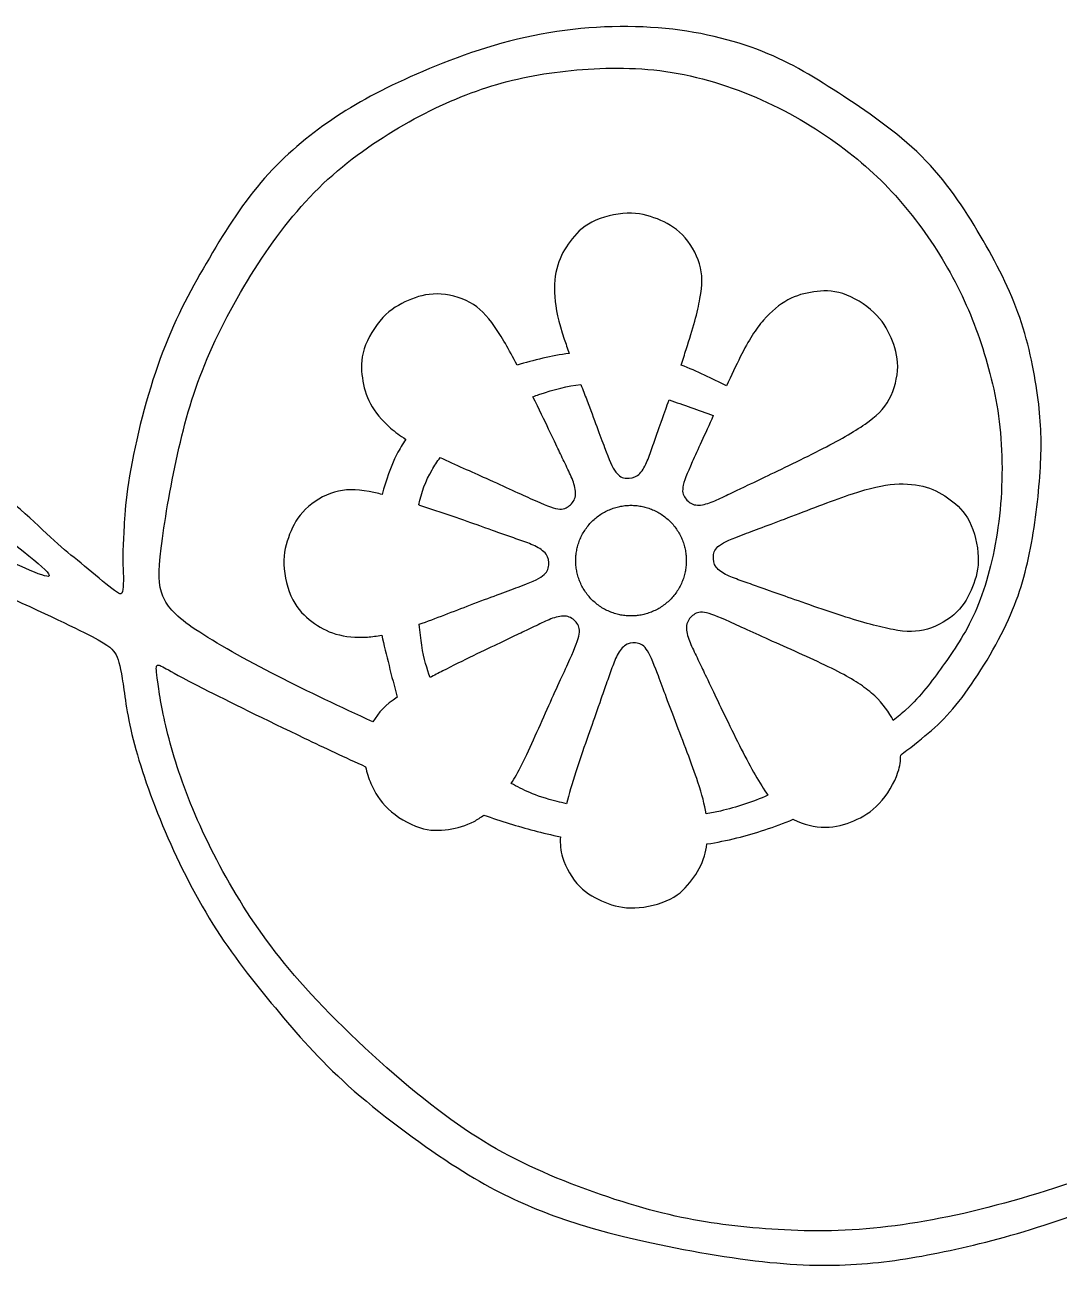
# Model space of a CAD drawing. Header units: millimetres. Extents: x -70 to 70, y -54 to 62.
# Drawn here: x 4.49 to 14.1, y -44.01 to -32.47 of the extents above; entities that cross this region are included whole.
import ezdxf

# ---------------------------------------------------------------- set-up
doc = ezdxf.new("R2010")
doc.units = ezdxf.units.MM
doc.header["$MEASUREMENT"] = 0

msp = doc.modelspace()

# ---------------------------------------------------------------- linework, layer by layer
at = {"color": 5, "linetype": 'Continuous'}
for points, knots in [([(12.686, -39.216), (12.883, -39.066), (13.018, -38.954), (13.171, -38.761), (13.323, -38.567), (13.493, -38.293), (13.609, -38.047), (13.726, -37.802), (13.789, -37.584), (13.836, -37.336), (13.884, -37.089), (13.915, -36.812), (13.928, -36.586), (13.941, -36.359), (13.935, -36.183), (13.907, -35.958), (13.878, -35.732), (13.826, -35.457), (13.736, -35.195), (13.646, -34.933), (13.518, -34.685), (13.369, -34.432), (13.22, -34.179), (13.051, -33.921), (12.822, -33.694), (12.593, -33.467), (12.305, -33.271), (12.05, -33.106), (11.795, -32.94), (11.572, -32.806), (11.292, -32.701), (11.012, -32.596), (10.676, -32.52), (10.304, -32.497), (9.933, -32.474), (9.528, -32.504), (9.138, -32.59), (8.748, -32.677), (8.374, -32.82), (8.068, -32.958), (7.762, -33.095), (7.523, -33.228), (7.299, -33.384), (7.076, -33.54), (6.867, -33.719), (6.68, -33.939), (6.493, -34.16), (6.328, -34.422), (6.172, -34.691), (6.016, -34.959), (5.869, -35.233), (5.745, -35.574), (5.62, -35.915), (5.518, -36.323), (5.46, -36.665), (5.402, -37.007), (5.412, -37.173), (5.399, -37.32)], [31.9482641, 31.9482641, 31.9482641, 31.9482641, 31.9546744, 31.9546744, 31.9546744, 31.9610846, 31.9610846, 31.9610846, 31.9674949, 31.9674949, 31.9674949, 31.9739052, 31.9739052, 31.9739052, 31.9803154, 31.9803154, 31.9803154, 31.9867257, 31.9867257, 31.9867257, 31.9931359, 31.9931359, 31.9931359, 31.9995462, 31.9995462, 31.9995462, 32.0059564, 32.0059564, 32.0059564, 32.0123667, 32.0123667, 32.0123667, 32.018777, 32.018777, 32.018777, 32.0251872, 32.0251872, 32.0251872, 32.0315975, 32.0315975, 32.0315975, 32.0380077, 32.0380077, 32.0380077, 32.044418, 32.044418, 32.044418, 32.0508282, 32.0508282, 32.0508282, 32.0572385, 32.0572385, 32.0572385, 32.0636487, 32.0636487, 32.0636487, 32.070059, 32.070059, 32.070059, 32.070059]), ([(7.722, -38.952), (7.423, -38.813), (7.123, -38.674), (6.832, -38.525), (6.541, -38.377), (6.259, -38.218), (6.076, -38.096), (5.894, -37.973), (5.81, -37.887), (5.769, -37.784), (5.727, -37.682), (5.727, -37.563), (5.754, -37.337), (5.781, -37.111), (5.836, -36.776), (5.905, -36.466), (5.974, -36.156), (6.057, -35.87), (6.182, -35.575), (6.307, -35.279), (6.474, -34.973), (6.655, -34.695), (6.837, -34.417), (7.032, -34.166), (7.261, -33.949), (7.49, -33.733), (7.751, -33.551), (8.01, -33.403), (8.269, -33.254), (8.525, -33.139), (8.78, -33.056), (9.034, -32.974), (9.287, -32.925), (9.565, -32.898), (9.843, -32.87), (10.145, -32.864), (10.447, -32.907), (10.749, -32.951), (11.051, -33.043), (11.334, -33.17), (11.618, -33.297), (11.882, -33.458), (12.105, -33.627), (12.328, -33.796), (12.509, -33.971), (12.675, -34.17), (12.84, -34.369), (12.99, -34.592), (13.112, -34.819), (13.235, -35.047), (13.33, -35.281), (13.406, -35.527), (13.482, -35.774), (13.54, -36.034), (13.561, -36.319), (13.583, -36.605), (13.569, -36.916), (13.526, -37.197), (13.482, -37.479), (13.41, -37.729), (13.32, -37.933), (13.229, -38.136), (13.12, -38.292), (13.018, -38.435), (12.916, -38.578), (12.821, -38.707), (12.677, -38.839), (12.641, -38.872), (12.601, -38.905), (12.559, -38.938)], [72, 72, 72, 72, 72.041667, 72.041667, 72.041667, 72.083333, 72.083333, 72.083333, 72.125, 72.125, 72.125, 72.166667, 72.166667, 72.166667, 72.208333, 72.208333, 72.208333, 72.25, 72.25, 72.25, 72.291667, 72.291667, 72.291667, 72.333333, 72.333333, 72.333333, 72.375, 72.375, 72.375, 72.416667, 72.416667, 72.416667, 72.458333, 72.458333, 72.458333, 72.5, 72.5, 72.5, 72.541667, 72.541667, 72.541667, 72.583333, 72.583333, 72.583333, 72.625, 72.625, 72.625, 72.666667, 72.666667, 72.666667, 72.708333, 72.708333, 72.708333, 72.75, 72.75, 72.75, 72.791667, 72.791667, 72.791667, 72.833333, 72.833333, 72.833333, 72.875, 72.875, 72.875, 72.916667, 72.916667, 72.916667, 73, 73, 73, 73]), ([(4.914, -37.401), (4.76, -37.282), (4.57, -37.073), (4.304, -36.861), (4.038, -36.649), (3.726, -36.403), (3.267, -36.052), (2.808, -35.701), (2.203, -35.245), (1.727, -34.907), (1.252, -34.569), (0.907, -34.348), (0.597, -34.17), (0.287, -33.991), (0.012, -33.854), (-0.267, -33.728), (-0.546, -33.603), (-0.83, -33.489), (-2.08, -33.089), (-3.139, -32.974), (-4.324, -33.079), (-5.13, -33.269), (-6.008, -33.738), (-6.416, -34.038), (-6.64, -34.291), (-6.863, -34.544), (-7.151, -34.964), (-7.356, -35.547), (-7.426, -36.162), (-7.41, -36.398), (-7.32, -36.817), (-7.228, -37.031), (-6.913, -37.582), (-6.489, -37.972), (-6.29, -38.125), (-5.902, -38.343), (-5.712, -38.408), (-5.542, -38.438), (-5.373, -38.469), (-5.223, -38.467), (-5.037, -38.439), (-4.852, -38.412), (-4.63, -38.36), (-4.431, -38.268), (-4.232, -38.177), (-4.055, -38.045), (-3.883, -37.851), (-3.71, -37.657), (-3.542, -37.401), (-3.451, -37.17), (-3.361, -36.939), (-3.348, -36.734), (-3.353, -36.532), (-3.358, -36.329), (-3.381, -36.129), (-3.433, -35.966), (-3.484, -35.804), (-3.565, -35.68), (-3.665, -35.557), (-3.765, -35.434), (-3.884, -35.311), (-4.023, -35.211), (-4.162, -35.111), (-4.32, -35.033), (-4.491, -34.989), (-4.663, -34.945), (-4.847, -34.935), (-5.006, -34.957), (-5.165, -34.98), (-5.298, -35.034), (-5.416, -35.107), (-5.533, -35.18), (-5.633, -35.271), (-5.704, -35.363), (-5.774, -35.455), (-5.815, -35.549), (-5.845, -35.658), (-5.875, -35.767), (-5.895, -35.891), (-5.892, -35.999), (-5.889, -36.106), (-5.863, -36.197), (-5.817, -36.292), (-5.771, -36.387), (-5.705, -36.487), (-5.634, -36.554), (-5.563, -36.621), (-5.486, -36.655), (-5.395, -36.67), (-5.304, -36.684), (-5.197, -36.678), (-5.156, -36.666), (-5.115, -36.654), (-5.14, -36.635), (-5.177, -36.603), (-5.215, -36.57), (-5.265, -36.524), (-5.3, -36.474), (-5.334, -36.425), (-5.353, -36.371), (-5.351, -36.308), (-5.349, -36.244), (-5.325, -36.171), (-5.277, -36.091), (-5.228, -36.012), (-5.153, -35.927), (-5.073, -35.876), (-4.993, -35.825), (-4.908, -35.807), (-4.809, -35.81), (-4.709, -35.813), (-4.593, -35.836), (-4.497, -35.892), (-4.401, -35.948), (-4.323, -36.038), (-4.266, -36.158), (-4.209, -36.279), (-4.173, -36.43), (-4.173, -36.589), (-4.173, -36.747), (-4.209, -36.913), (-4.294, -37.081), (-4.379, -37.248), (-4.513, -37.417), (-4.672, -37.535), (-4.83, -37.653), (-5.015, -37.721), (-5.205, -37.75), (-5.396, -37.779), (-5.593, -37.769), (-5.802, -37.691), (-6.011, -37.613), (-6.233, -37.467), (-6.406, -37.292), (-6.58, -37.117), (-6.705, -36.912), (-6.788, -36.735), (-6.872, -36.558), (-6.913, -36.408), (-6.93, -36.245), (-6.947, -36.082), (-6.938, -35.906), (-6.917, -35.738), (-6.896, -35.571), (-6.863, -35.412), (-6.728, -35.088), (-6.626, -34.922), (-6.507, -34.759), (-6.389, -34.596), (-6.253, -34.436), (-6.082, -34.295), (-5.91, -34.155), (-5.701, -34.034), (-5.432, -33.913), (-5.162, -33.793), (-4.831, -33.673), (-4.489, -33.588), (-4.146, -33.503), (-3.793, -33.452), (-3.432, -33.448), (-3.071, -33.445), (-2.702, -33.488), (-2.375, -33.548), (-2.048, -33.609), (-1.762, -33.687), (-1.094, -33.899), (-0.713, -34.033), (-0.292, -34.222), (0.13, -34.412), (0.592, -34.657), (1.016, -34.91), (1.44, -35.163), (1.827, -35.424), (2.302, -35.761), (2.777, -36.099), (3.339, -36.513), (3.809, -36.862), (4.278, -37.212), (4.655, -37.497), (4.759, -37.654), (4.486, -37.526), (4.156, -37.371), (3.825, -37.216), (3.438, -37.035), (3.039, -36.877), (2.639, -36.719), (2.226, -36.585), (1.845, -36.497), (1.464, -36.409), (1.114, -36.367), (0.78, -36.364), (0.447, -36.36), (0.129, -36.395), (-0.101, -36.442), (-0.33, -36.489), (-0.471, -36.548), (-0.673, -36.678), (-0.875, -36.807), (-1.138, -37.008), (-1.296, -37.2), (-1.453, -37.393), (-1.505, -37.578), (-1.545, -37.746), (-1.585, -37.914), (-1.614, -38.065), (-1.615, -38.217), (-1.616, -38.369), (-1.588, -38.522), (-1.537, -38.656), (-1.485, -38.789), (-1.408, -38.903), (-1.264, -39.023), (-1.119, -39.142), (-0.906, -39.268), (-0.702, -39.37), (-0.498, -39.472), (-0.302, -39.552), (-0.131, -39.625), (0.04, -39.699), (0.187, -39.766), (0.287, -39.849), (0.387, -39.931), (0.44, -40.027), (0.472, -40.12), (0.505, -40.213), (0.516, -40.303), (0.496, -40.399), (0.475, -40.496), (0.421, -40.6), (0.355, -40.682), (0.288, -40.764), (0.207, -40.825), (0.092, -40.857), (-0.023, -40.89), (-0.173, -40.894), (-0.318, -40.866), (-0.463, -40.838), (-0.604, -40.778), (-0.718, -40.703), (-0.831, -40.629), (-0.918, -40.541), (-1.001, -40.459), (-1.084, -40.377), (-1.165, -40.3), (-1.282, -40.181), (-1.318, -40.137), (-1.352, -40.113), (-1.387, -40.088), (-1.42, -40.083), (-1.443, -40.095), (-1.467, -40.107), (-1.482, -40.137), (-1.477, -40.19), (-1.473, -40.243), (-1.45, -40.318), (-1.41, -40.424), (-1.371, -40.53), (-1.315, -40.667), (-1.211, -40.795), (-1.107, -40.923), (-0.956, -41.043), (-0.772, -41.132), (-0.587, -41.22), (-0.368, -41.278), (-0.159, -41.272), (0.05, -41.266), (0.25, -41.197), (0.619, -41.005), (0.937, -40.646), (1.054, -39.803), (0.718, -39.325), (0.418, -39.064), (0.266, -38.939), (-0.137, -38.686), (-0.387, -38.56), (-0.563, -38.446), (-0.738, -38.332), (-0.839, -38.231), (-0.899, -38.127), (-0.958, -38.023), (-0.977, -37.916), (-0.973, -37.799), (-0.968, -37.681), (-0.941, -37.553), (-0.876, -37.427), (-0.81, -37.301), (-0.707, -37.177), (-0.574, -37.063), (-0.441, -36.95), (-0.278, -36.848), (-0.086, -36.782), (0.106, -36.716), (0.327, -36.687), (0.593, -36.676), (0.858, -36.664), (1.167, -36.67), (1.462, -36.716), (1.757, -36.762), (2.037, -36.849), (2.468, -37.012), (2.899, -37.176), (3.48, -37.417), (3.962, -37.626), (4.444, -37.836), (4.827, -38.015), (5.039, -38.122), (5.251, -38.228), (5.293, -38.263), (5.323, -38.311), (5.353, -38.36), (5.372, -38.422), (5.391, -38.548), (5.411, -38.675), (5.431, -38.867), (5.493, -39.114), (5.555, -39.36), (5.658, -39.662), (5.791, -39.972), (5.925, -40.282), (6.087, -40.601), (6.268, -40.884), (6.45, -41.167), (6.65, -41.415), (6.853, -41.656), (7.055, -41.897), (7.261, -42.13), (7.549, -42.383), (7.838, -42.635), (8.209, -42.906), (8.504, -43.094), (8.799, -43.282), (9.017, -43.388), (9.243, -43.479), (9.468, -43.571), (9.699, -43.649), (10.04, -43.731), (10.381, -43.814), (10.831, -43.902), (11.207, -43.951), (11.584, -44), (11.886, -44.01), (12.165, -43.996), (12.445, -43.981), (12.703, -43.942), (12.982, -43.886), (13.262, -43.83), (13.564, -43.756), (13.9, -43.649), (14.236, -43.541), (14.606, -43.4), (14.913, -43.271), (15.22, -43.143), (15.464, -43.027), (15.703, -42.886), (15.942, -42.745), (16.175, -42.577), (16.418, -42.394), (16.661, -42.21), (16.914, -42.009), (17.191, -41.744), (17.467, -41.478), (17.768, -41.148), (18.05, -40.829), (18.164, -40.7), (18.275, -40.572), (18.383, -40.446)], [32.0828795, 32.0828795, 32.0828795, 32.0828795, 32.0892898, 32.0892898, 32.0892898, 32.0957, 32.0957, 32.0957, 32.1021103, 32.1021103, 32.1021103, 32.1085205, 32.1085205, 32.1085205, 32.1149308, 32.1149308, 32.1149308, 32.1213411, 32.1213411, 32.1341616, 32.1405718, 32.1533923, 32.1533923, 32.1598026, 32.1598026, 32.1598026, 32.1662128, 32.1726231, 32.1726231, 32.1790334, 32.1790334, 32.1854436, 32.1854436, 32.1918539, 32.1982641, 32.1982641, 32.2046744, 32.2046744, 32.2046744, 32.2110846, 32.2110846, 32.2110846, 32.2174949, 32.2174949, 32.2174949, 32.2239052, 32.2239052, 32.2239052, 32.2303154, 32.2303154, 32.2303154, 32.2367257, 32.2367257, 32.2367257, 32.2431359, 32.2431359, 32.2431359, 32.2495462, 32.2495462, 32.2495462, 32.2559564, 32.2559564, 32.2559564, 32.2623667, 32.2623667, 32.2623667, 32.268777, 32.268777, 32.268777, 32.2751872, 32.2751872, 32.2751872, 32.2815975, 32.2815975, 32.2815975, 32.2880077, 32.2880077, 32.2880077, 32.294418, 32.294418, 32.294418, 32.3008282, 32.3008282, 32.3008282, 32.3072385, 32.3072385, 32.3072385, 32.3136487, 32.3136487, 32.3136487, 32.320059, 32.320059, 32.320059, 32.3264693, 32.3264693, 32.3264693, 32.3328795, 32.3328795, 32.3328795, 32.3392898, 32.3392898, 32.3392898, 32.3457, 32.3457, 32.3457, 32.3521103, 32.3521103, 32.3521103, 32.3585205, 32.3585205, 32.3585205, 32.3649308, 32.3649308, 32.3649308, 32.3713411, 32.3713411, 32.3713411, 32.3777513, 32.3777513, 32.3777513, 32.3841616, 32.3841616, 32.3841616, 32.3905718, 32.3905718, 32.3905718, 32.3969821, 32.3969821, 32.3969821, 32.4033923, 32.4033923, 32.4033923, 32.4098026, 32.4098026, 32.4098026, 32.4162128, 32.4162128, 32.4162128, 32.4226231, 32.4226231, 32.4226231, 32.4290334, 32.4290334, 32.4290334, 32.4354436, 32.4354436, 32.4418539, 32.4418539, 32.4418539, 32.4482641, 32.4482641, 32.4482641, 32.4546744, 32.4546744, 32.4546744, 32.4610846, 32.4610846, 32.4610846, 32.4674949, 32.4674949, 32.4674949, 32.4739052, 32.4739052, 32.4739052, 32.4803154, 32.4803154, 32.4867257, 32.4867257, 32.4867257, 32.4931359, 32.4931359, 32.4931359, 32.4995462, 32.4995462, 32.4995462, 32.5059564, 32.5059564, 32.5059564, 32.5123667, 32.5123667, 32.518777, 32.518777, 32.518777, 32.5251872, 32.5251872, 32.5251872, 32.5315975, 32.5315975, 32.5315975, 32.5380077, 32.5380077, 32.5380077, 32.544418, 32.544418, 32.544418, 32.5508282, 32.5508282, 32.5508282, 32.5572385, 32.5572385, 32.5572385, 32.5636487, 32.5636487, 32.5636487, 32.570059, 32.570059, 32.570059, 32.5764693, 32.5764693, 32.5764693, 32.5828795, 32.5828795, 32.5828795, 32.5892898, 32.5892898, 32.5892898, 32.5957, 32.5957, 32.5957, 32.6021103, 32.6021103, 32.6021103, 32.6085205, 32.6085205, 32.6085205, 32.6149308, 32.6149308, 32.6149308, 32.6213411, 32.6213411, 32.6213411, 32.6277513, 32.6277513, 32.6277513, 32.6341616, 32.6341616, 32.6341616, 32.6405718, 32.6405718, 32.6405718, 32.6469821, 32.6469821, 32.6469821, 32.6533923, 32.6533923, 32.6598026, 32.6598026, 32.6598026, 32.6662128, 32.6662128, 32.6662128, 32.6726231, 32.6726231, 32.6726231, 32.6790334, 32.6790334, 32.6790334, 32.6854436, 32.6854436, 32.6854436, 32.6918539, 32.6918539, 32.6918539, 32.6982641, 32.6982641, 32.6982641, 32.7046744, 32.7046744, 32.7110846, 32.7174949, 32.7303154, 32.7303154, 32.7367257, 32.7367257, 32.7431359, 32.7431359, 32.7431359, 32.7495462, 32.7495462, 32.7495462, 32.7559564, 32.7559564, 32.7559564, 32.7623667, 32.7623667, 32.7623667, 32.768777, 32.768777, 32.768777, 32.7751872, 32.7751872, 32.7751872, 32.7815975, 32.7815975, 32.7815975, 32.7880077, 32.7880077, 32.7880077, 32.794418, 32.794418, 32.794418, 32.8008282, 32.8008282, 32.8008282, 32.8072385, 32.8072385, 32.8072385, 32.8136487, 32.8136487, 32.8136487, 32.820059, 32.820059, 32.820059, 32.8264693, 32.8264693, 32.8264693, 32.8328795, 32.8328795, 32.8328795, 32.8392898, 32.8392898, 32.8392898, 32.8457, 32.8457, 32.8457, 32.8521103, 32.8521103, 32.8521103, 32.8585205, 32.8585205, 32.8585205, 32.8649308, 32.8649308, 32.8649308, 32.8713411, 32.8713411, 32.8713411, 32.8777513, 32.8777513, 32.8777513, 32.8841616, 32.8841616, 32.8841616, 32.8905718, 32.8905718, 32.8905718, 32.8969821, 32.8969821, 32.8969821, 32.9033923, 32.9033923, 32.9033923, 32.9098026, 32.9098026, 32.9098026, 32.9162128, 32.9162128, 32.9162128, 32.9226231, 32.9226231, 32.9226231, 32.9290334, 32.9290334, 32.9290334, 32.9418539, 32.9418539, 32.9418539, 32.9418539]), ([(10.587, -35.636), (10.604, -35.587), (10.62, -35.537), (10.635, -35.49), (10.698, -35.298), (10.741, -35.143), (10.763, -35.018), (10.786, -34.892), (10.788, -34.794), (10.759, -34.696), (10.73, -34.597), (10.669, -34.497), (10.6, -34.425), (10.53, -34.354), (10.451, -34.311), (10.367, -34.278), (10.283, -34.245), (10.195, -34.221), (10.087, -34.225), (9.979, -34.229), (9.852, -34.26), (9.759, -34.307), (9.665, -34.355), (9.606, -34.419), (9.557, -34.486), (9.507, -34.553), (9.465, -34.623), (9.44, -34.708), (9.414, -34.793), (9.404, -34.894), (9.412, -35.002), (9.42, -35.111), (9.446, -35.229), (9.501, -35.395), (9.515, -35.436), (9.531, -35.481), (9.547, -35.527)], [65, 65, 65, 65, 65.076923, 65.076923, 65.076923, 65.153846, 65.153846, 65.153846, 65.230769, 65.230769, 65.230769, 65.307692, 65.307692, 65.307692, 65.384615, 65.384615, 65.384615, 65.461538, 65.461538, 65.461538, 65.538462, 65.538462, 65.538462, 65.615385, 65.615385, 65.615385, 65.692308, 65.692308, 65.692308, 65.769231, 65.769231, 65.769231, 65.846154, 65.846154, 65.846154, 66, 66, 66, 66]), ([(10.887, -36.105), (10.808, -36.283), (10.74, -36.427), (10.691, -36.536), (10.642, -36.645), (10.612, -36.719), (10.604, -36.771), (10.596, -36.823), (10.61, -36.854), (10.633, -36.881), (10.656, -36.908), (10.686, -36.93), (10.724, -36.936), (10.762, -36.942), (10.807, -36.932), (10.851, -36.916), (10.896, -36.901), (10.94, -36.88), (10.987, -36.857), (11.035, -36.834), (11.086, -36.81), (11.131, -36.788), (11.176, -36.767), (11.214, -36.748), (11.344, -36.687), (11.473, -36.625), (11.693, -36.52), (11.873, -36.428), (12.053, -36.336), (12.193, -36.257), (12.298, -36.184), (12.403, -36.111), (12.473, -36.044), (12.522, -35.954), (12.571, -35.863), (12.6, -35.749), (12.601, -35.65), (12.602, -35.55), (12.576, -35.464), (12.54, -35.381), (12.504, -35.299), (12.459, -35.219), (12.38, -35.146), (12.301, -35.072), (12.189, -35.004), (12.09, -34.972), (11.99, -34.939), (11.903, -34.943), (11.82, -34.955), (11.737, -34.967), (11.659, -34.988), (11.581, -35.03), (11.502, -35.072), (11.425, -35.136), (11.353, -35.218), (11.282, -35.301), (11.217, -35.402), (11.138, -35.559), (11.098, -35.639), (11.054, -35.733), (11.01, -35.83)], [63, 63, 63, 63, 63.047619, 63.047619, 63.047619, 63.095239, 63.095239, 63.095239, 63.142858, 63.142858, 63.142858, 63.190477, 63.190477, 63.190477, 63.238096, 63.238096, 63.238096, 63.285716, 63.285716, 63.285716, 63.333335, 63.333335, 63.333335, 63.380954, 63.380954, 63.380954, 63.428573, 63.428573, 63.428573, 63.476193, 63.476193, 63.476193, 63.523812, 63.523812, 63.523812, 63.571431, 63.571431, 63.571431, 63.619051, 63.619051, 63.619051, 63.66667, 63.66667, 63.66667, 63.714289, 63.714289, 63.714289, 63.761908, 63.761908, 63.761908, 63.809528, 63.809528, 63.809528, 63.857147, 63.857147, 63.857147, 63.904766, 63.904766, 63.904766, 64, 64, 64, 64]), ([(9.063, -35.637), (8.986, -35.488), (8.917, -35.369), (8.854, -35.278), (8.781, -35.173), (8.713, -35.102), (8.623, -35.053), (8.532, -35.004), (8.419, -34.976), (8.319, -34.975), (8.219, -34.973), (8.133, -34.999), (8.051, -35.035), (7.968, -35.071), (7.889, -35.116), (7.815, -35.195), (7.741, -35.274), (7.673, -35.386), (7.641, -35.486), (7.609, -35.585), (7.612, -35.672), (7.624, -35.755), (7.636, -35.838), (7.657, -35.916), (7.741, -36.073), (7.805, -36.151), (7.887, -36.222), (7.928, -36.257), (7.974, -36.291), (8.028, -36.326)], [67, 67, 67, 67, 67.090909, 67.090909, 67.090909, 67.181818, 67.181818, 67.181818, 67.272727, 67.272727, 67.272727, 67.363636, 67.363636, 67.363636, 67.454545, 67.454545, 67.454545, 67.545455, 67.545455, 67.545455, 67.636364, 67.636364, 67.636364, 67.727273, 67.727273, 67.818182, 67.818182, 67.818182, 68, 68, 68, 68]), ([(9.21, -35.93), (9.229, -35.923), (9.247, -35.916), (9.265, -35.91), (9.409, -35.861), (9.533, -35.829), (9.656, -35.816)], [82, 82, 82, 82, 82.666529, 82.666529, 82.666529, 83, 83, 83, 83]), ([(9.656, -35.816), (9.674, -35.865), (9.693, -35.913), (9.71, -35.958), (9.779, -36.141), (9.834, -36.291), (9.876, -36.403), (9.919, -36.514), (9.949, -36.588), (9.98, -36.63), (10.012, -36.673), (10.044, -36.685), (10.079, -36.687), (10.114, -36.69), (10.151, -36.684), (10.182, -36.662), (10.213, -36.64), (10.238, -36.601), (10.258, -36.558), (10.279, -36.516), (10.295, -36.469), (10.313, -36.42), (10.33, -36.37), (10.349, -36.317), (10.365, -36.27)], [61, 61, 61, 61, 61.0909091, 61.0909091, 61.0909091, 61.1818182, 61.1818182, 61.1818182, 61.2727273, 61.2727273, 61.2727273, 61.3636364, 61.3636364, 61.3636364, 61.4545455, 61.4545455, 61.4545455, 61.5454545, 61.5454545, 61.5454545, 61.6363636, 61.6363636, 61.6363636, 61.7272727, 61.7272727, 61.7272727, 61.7272727]), ([(8.348, -36.495), (8.485, -36.559), (8.639, -36.627), (8.774, -36.688), (8.952, -36.768), (9.097, -36.835), (9.206, -36.884), (9.315, -36.933), (9.388, -36.964), (9.44, -36.972), (9.493, -36.98), (9.524, -36.965), (9.55, -36.942), (9.577, -36.92), (9.599, -36.889), (9.605, -36.851), (9.612, -36.814), (9.601, -36.769), (9.586, -36.724), (9.57, -36.679), (9.549, -36.635), (9.526, -36.588), (9.504, -36.54), (9.479, -36.489), (9.458, -36.444), (9.436, -36.4), (9.418, -36.361), (9.356, -36.231), (9.319, -36.154), (9.266, -36.044), (9.21, -35.93)], [81, 81, 81, 81, 81.090909, 81.090909, 81.090909, 81.181818, 81.181818, 81.181818, 81.272727, 81.272727, 81.272727, 81.363636, 81.363636, 81.363636, 81.454545, 81.454545, 81.454545, 81.545455, 81.545455, 81.545455, 81.636364, 81.636364, 81.636364, 81.727273, 81.727273, 81.727273, 81.818182, 81.818182, 81.818182, 82, 82, 82, 82]), ([(8.028, -36.326), (7.998, -36.37), (7.97, -36.416), (7.946, -36.463), (7.884, -36.582), (7.842, -36.71), (7.809, -36.838)], [68, 68, 68, 68, 68.333333, 68.333333, 68.333333, 69, 69, 69, 69]), ([(8.149, -36.936), (8.172, -36.819), (8.212, -36.713), (8.272, -36.61), (8.294, -36.571), (8.319, -36.533), (8.348, -36.495)], [80, 80, 80, 80, 80.666667, 80.666667, 80.666667, 81, 81, 81, 81]), ([(7.809, -36.838), (7.765, -36.827), (7.725, -36.819), (7.687, -36.812), (7.561, -36.789), (7.464, -36.787), (7.365, -36.816), (7.266, -36.845), (7.166, -36.906), (7.095, -36.976), (7.023, -37.045), (6.981, -37.125), (6.948, -37.208), (6.914, -37.292), (6.891, -37.38), (6.894, -37.488), (6.898, -37.596), (6.929, -37.723), (6.976, -37.816), (7.024, -37.91), (7.088, -37.969), (7.155, -38.019), (7.222, -38.069), (7.292, -38.11), (7.377, -38.135), (7.463, -38.161), (7.563, -38.171), (7.672, -38.163), (7.714, -38.16), (7.757, -38.154), (7.804, -38.145)], [69, 69, 69, 69, 69.090909, 69.090909, 69.090909, 69.181818, 69.181818, 69.181818, 69.272727, 69.272727, 69.272727, 69.363636, 69.363636, 69.363636, 69.454545, 69.454545, 69.454545, 69.545455, 69.545455, 69.545455, 69.636364, 69.636364, 69.636364, 69.727273, 69.727273, 69.727273, 69.818182, 69.818182, 69.818182, 70, 70, 70, 70]), ([(11.528, -37.775), (11.663, -37.823), (11.893, -37.904), (12.085, -37.966), (12.277, -38.028), (12.432, -38.071), (12.558, -38.094), (12.683, -38.117), (12.781, -38.119), (12.879, -38.09), (12.978, -38.061), (13.079, -38), (13.15, -37.93), (13.221, -37.861), (13.264, -37.781), (13.297, -37.698), (13.33, -37.614), (13.354, -37.526), (13.35, -37.418), (13.347, -37.31), (13.316, -37.183), (13.268, -37.089), (13.22, -36.996), (13.156, -36.937), (13.089, -36.887), (13.022, -36.837), (12.952, -36.796), (12.867, -36.771), (12.782, -36.745), (12.682, -36.735), (12.573, -36.743), (12.464, -36.751), (12.346, -36.777), (12.18, -36.832), (12.014, -36.887), (11.799, -36.971), (11.617, -37.041), (11.434, -37.11), (11.284, -37.165), (11.173, -37.207), (11.061, -37.25), (10.987, -37.28), (10.945, -37.311), (10.902, -37.342), (10.891, -37.375), (10.888, -37.41), (10.885, -37.445), (10.891, -37.482), (10.935, -37.544), (10.975, -37.568), (11.017, -37.589), (11.06, -37.609), (11.106, -37.626), (11.155, -37.643), (11.205, -37.661), (11.259, -37.68), (11.305, -37.696), (11.352, -37.713), (11.393, -37.727), (11.528, -37.775)], [0, 0, 0, 0, 0.047619, 0.047619, 0.047619, 0.095238, 0.095238, 0.095238, 0.142857, 0.142857, 0.142857, 0.190476, 0.190476, 0.190476, 0.238095, 0.238095, 0.238095, 0.285714, 0.285714, 0.285714, 0.333333, 0.333333, 0.333333, 0.380952, 0.380952, 0.380952, 0.428571, 0.428571, 0.428571, 0.47619, 0.47619, 0.47619, 0.52381, 0.52381, 0.52381, 0.571429, 0.571429, 0.571429, 0.619048, 0.619048, 0.619048, 0.666667, 0.666667, 0.666667, 0.714286, 0.714286, 0.714286, 0.761905, 0.761905, 0.809524, 0.809524, 0.809524, 0.857143, 0.857143, 0.857143, 0.904762, 0.904762, 0.904762, 1, 1, 1, 1]), ([(8.717, -37.131), (8.581, -37.083), (8.351, -37.002), (8.159, -36.94), (8.156, -36.939), (8.152, -36.938), (8.149, -36.936)], [79.75, 79.75, 79.75, 79.75, 79.8333333, 79.8333333, 79.8333333, 80, 80, 80, 80]), ([(8.153, -38.044), (8.302, -37.991), (8.476, -37.923), (8.628, -37.865), (8.81, -37.796), (8.96, -37.741), (9.072, -37.699), (9.184, -37.656), (9.257, -37.626), (9.3, -37.595), (9.342, -37.563), (9.354, -37.531), (9.36, -37.461), (9.354, -37.424), (9.309, -37.362), (9.27, -37.337), (9.227, -37.317), (9.185, -37.296), (9.139, -37.28), (9.089, -37.263), (9.039, -37.245), (8.986, -37.226), (8.939, -37.21), (8.892, -37.193), (8.852, -37.179), (8.717, -37.131)], [79, 79, 79, 79, 79.0833333, 79.0833333, 79.0833333, 79.1666667, 79.1666667, 79.1666667, 79.25, 79.25, 79.25, 79.3333333, 79.3333333, 79.4166667, 79.4166667, 79.5, 79.5, 79.5, 79.5833333, 79.5833333, 79.5833333, 79.6666667, 79.6666667, 79.6666667, 79.75, 79.75, 79.75, 79.75]), ([(5.399, -37.32), (5.386, -37.467), (5.429, -37.783), (5.369, -37.761), (5.309, -37.739), (5.069, -37.519), (4.914, -37.401)], [32.070059, 32.070059, 32.070059, 32.070059, 32.07646926, 32.07646926, 32.07646926, 32.08287952, 32.08287952, 32.08287952, 32.08287952]), ([(12.559, -38.938), (12.555, -38.929), (12.55, -38.92), (12.546, -38.911), (12.503, -38.833), (12.44, -38.755), (12.357, -38.684), (12.274, -38.612), (12.173, -38.548), (12.017, -38.469), (11.86, -38.39), (11.649, -38.298), (11.471, -38.218), (11.293, -38.138), (11.148, -38.071), (11.039, -38.022), (10.93, -37.973), (10.856, -37.942), (10.804, -37.934), (10.752, -37.926), (10.721, -37.941), (10.694, -37.964), (10.667, -37.986), (10.645, -38.017), (10.639, -38.055), (10.633, -38.092), (10.643, -38.137), (10.659, -38.182), (10.674, -38.226), (10.695, -38.271), (10.718, -38.318), (10.741, -38.366), (10.765, -38.417), (10.787, -38.462), (10.808, -38.506), (10.827, -38.545), (10.889, -38.674), (10.95, -38.804), (11.056, -39.024), (11.147, -39.204), (11.239, -39.384), (11.318, -39.523), (11.395, -39.634)], [73, 73, 73, 73, 73.071351, 73.071351, 73.071351, 73.142785, 73.142785, 73.142785, 73.21422, 73.21422, 73.21422, 73.285654, 73.285654, 73.285654, 73.357089, 73.357089, 73.357089, 73.428524, 73.428524, 73.428524, 73.499958, 73.499958, 73.499958, 73.571393, 73.571393, 73.571393, 73.642827, 73.642827, 73.642827, 73.714262, 73.714262, 73.714262, 73.785696, 73.785696, 73.785696, 73.857131, 73.857131, 73.857131, 73.928565, 73.928565, 73.928565, 74, 74, 74, 74]), ([(8.253, -38.54), (8.225, -38.457), (8.197, -38.375), (8.176, -38.239), (8.167, -38.182), (8.159, -38.116), (8.153, -38.044)], [78, 78, 78, 78, 78.666667, 78.666667, 78.666667, 79, 79, 79, 79]), ([(9.009, -39.524), (9.04, -39.474), (9.072, -39.416), (9.106, -39.347), (9.185, -39.191), (9.277, -38.979), (9.357, -38.801), (9.437, -38.623), (9.504, -38.478), (9.553, -38.37), (9.602, -38.26), (9.633, -38.187), (9.641, -38.135), (9.649, -38.083), (9.634, -38.052), (9.611, -38.025), (9.589, -37.998), (9.558, -37.976), (9.521, -37.97), (9.483, -37.964), (9.438, -37.974), (9.393, -37.989), (9.349, -38.005), (9.305, -38.026), (9.257, -38.049), (9.21, -38.072), (9.158, -38.096), (9.114, -38.118), (9.069, -38.139), (9.03, -38.157), (8.901, -38.219), (8.771, -38.281), (8.551, -38.386), (8.371, -38.478), (8.33, -38.499), (8.291, -38.52), (8.253, -38.54)], [77, 77, 77, 77, 77.076923, 77.076923, 77.076923, 77.153846, 77.153846, 77.153846, 77.230769, 77.230769, 77.230769, 77.307692, 77.307692, 77.307692, 77.384615, 77.384615, 77.384615, 77.461538, 77.461538, 77.461538, 77.538462, 77.538462, 77.538462, 77.615385, 77.615385, 77.615385, 77.692308, 77.692308, 77.692308, 77.769231, 77.769231, 77.769231, 77.846154, 77.846154, 77.846154, 78, 78, 78, 78]), ([(10.82, -39.805), (10.807, -39.722), (10.782, -39.629), (10.743, -39.511), (10.688, -39.345), (10.604, -39.13), (10.535, -38.947), (10.465, -38.765), (10.41, -38.615), (10.368, -38.503), (10.326, -38.392), (10.295, -38.318), (10.264, -38.275), (10.233, -38.233), (10.2, -38.221), (10.165, -38.218), (10.131, -38.216), (10.093, -38.221), (10.062, -38.244), (10.031, -38.266), (10.007, -38.305), (9.986, -38.348), (9.966, -38.39), (9.949, -38.436), (9.932, -38.486), (9.914, -38.536), (9.895, -38.589), (9.879, -38.636), (9.863, -38.683), (9.848, -38.723), (9.8, -38.859), (9.753, -38.994), (9.671, -39.224), (9.609, -39.416), (9.573, -39.527), (9.544, -39.625), (9.521, -39.712)], [75, 75, 75, 75, 75.076923, 75.076923, 75.076923, 75.153846, 75.153846, 75.153846, 75.230769, 75.230769, 75.230769, 75.307692, 75.307692, 75.307692, 75.384615, 75.384615, 75.384615, 75.461538, 75.461538, 75.461538, 75.538462, 75.538462, 75.538462, 75.615385, 75.615385, 75.615385, 75.692308, 75.692308, 75.692308, 75.769231, 75.769231, 75.769231, 75.846154, 75.846154, 75.846154, 76, 76, 76, 76]), ([(18.13, -40.273), (18.037, -40.384), (17.945, -40.49), (17.856, -40.591), (17.456, -41.05), (17.124, -41.399), (16.746, -41.729), (16.369, -42.06), (15.946, -42.371), (15.574, -42.603), (15.202, -42.836), (14.882, -42.989), (14.503, -43.131), (14.125, -43.274), (13.689, -43.407), (13.289, -43.502), (12.89, -43.596), (12.526, -43.652), (12.178, -43.673), (11.831, -43.693), (11.5, -43.677), (11.199, -43.648), (10.897, -43.618), (10.626, -43.575), (10.295, -43.486), (9.965, -43.396), (9.577, -43.261), (9.237, -43.106), (8.897, -42.951), (8.605, -42.776), (8.257, -42.504), (7.91, -42.233), (7.507, -41.864), (7.203, -41.542), (6.9, -41.221), (6.696, -40.946), (6.517, -40.663), (6.339, -40.38), (6.186, -40.087), (6.069, -39.812), (5.952, -39.538), (5.87, -39.281), (5.816, -39.068), (5.762, -38.854), (5.736, -38.684), (5.722, -38.581), (5.707, -38.478), (5.704, -38.442), (5.715, -38.429), (5.726, -38.417), (5.75, -38.429), (5.801, -38.458), (5.852, -38.486), (5.93, -38.533), (6.149, -38.644), (6.369, -38.756), (6.73, -38.933), (7.084, -39.102), (7.275, -39.193), (7.464, -39.282), (7.654, -39.368)], [25.941854, 25.941854, 25.941854, 25.941854, 25.989473, 25.989473, 25.989473, 26.037092, 26.037092, 26.037092, 26.084711, 26.084711, 26.084711, 26.13233, 26.13233, 26.13233, 26.179949, 26.179949, 26.179949, 26.227568, 26.227568, 26.227568, 26.275187, 26.275187, 26.275187, 26.322806, 26.322806, 26.322806, 26.370425, 26.370425, 26.370425, 26.418044, 26.418044, 26.418044, 26.465663, 26.465663, 26.465663, 26.513282, 26.513282, 26.513282, 26.560901, 26.560901, 26.560901, 26.608521, 26.608521, 26.608521, 26.65614, 26.65614, 26.65614, 26.703759, 26.703759, 26.703759, 26.751378, 26.751378, 26.751378, 26.798997, 26.798997, 26.798997, 26.846616, 26.846616, 26.846616, 26.941854, 26.941854, 26.941854, 26.941854]), ([(11.634, -39.86), (11.722, -39.905), (11.83, -39.93), (11.926, -39.931), (12.025, -39.933), (12.111, -39.907), (12.194, -39.871), (12.277, -39.835), (12.356, -39.79), (12.43, -39.711), (12.503, -39.632), (12.571, -39.52), (12.604, -39.42), (12.623, -39.362), (12.629, -39.311), (12.629, -39.26)], [31.084711, 31.084711, 31.084711, 31.084711, 31.2275682, 31.2275682, 31.2275682, 31.3704253, 31.3704253, 31.3704253, 31.5132824, 31.5132824, 31.5132824, 31.6561396, 31.6561396, 31.6561396, 31.9418539, 31.9418539, 31.9418539, 31.9418539]), ([(7.654, -39.368), (7.664, -39.424), (7.682, -39.473), (7.704, -39.525), (7.74, -39.607), (7.786, -39.687), (7.864, -39.76), (7.943, -39.834), (8.055, -39.902), (8.155, -39.934), (8.254, -39.967), (8.342, -39.963), (8.424, -39.951), (8.507, -39.939), (8.586, -39.918), (8.664, -39.876), (8.694, -39.86), (8.724, -39.84), (8.754, -39.818)], [26.941854, 26.941854, 26.941854, 26.941854, 27.084711, 27.084711, 27.084711, 27.227568, 27.227568, 27.227568, 27.370425, 27.370425, 27.370425, 27.513282, 27.513282, 27.513282, 27.65614, 27.65614, 27.65614, 27.941854, 27.941854, 27.941854, 27.941854]), ([(9.521, -39.712), (9.491, -39.705), (9.462, -39.699), (9.436, -39.692), (9.22, -39.638), (9.115, -39.581), (9.009, -39.524)], [76, 76, 76, 76, 76.333333, 76.333333, 76.333333, 77, 77, 77, 77]), ([(11.395, -39.634), (11.251, -39.696), (11.106, -39.747), (10.954, -39.78), (10.91, -39.79), (10.866, -39.798), (10.82, -39.805)], [74, 74, 74, 74, 74.333333, 74.333333, 74.333333, 75, 75, 75, 75]), ([(8.754, -39.818), (8.913, -39.873), (9.068, -39.922), (9.22, -39.962), (9.302, -39.983), (9.384, -40.003), (9.465, -40.02)], [27.941854, 27.941854, 27.941854, 27.941854, 28.275194, 28.275194, 28.275194, 28.941854, 28.941854, 28.941854, 28.941854]), ([(10.828, -40.086), (10.921, -40.072), (11.013, -40.053), (11.106, -40.03), (11.279, -39.987), (11.455, -39.93), (11.63, -39.857)], [29.941854, 29.941854, 29.941854, 29.941854, 30.275157, 30.275157, 30.275157, 30.941854, 30.941854, 30.941854, 30.941854]), ([(9.465, -40.02), (9.461, -40.087), (9.467, -40.149), (9.485, -40.21), (9.515, -40.309), (9.575, -40.409), (9.645, -40.481), (9.715, -40.552), (9.794, -40.594), (9.877, -40.628), (9.961, -40.661), (10.049, -40.685), (10.157, -40.681), (10.265, -40.677), (10.393, -40.646), (10.486, -40.599), (10.579, -40.551), (10.638, -40.487), (10.688, -40.42), (10.738, -40.353), (10.779, -40.283), (10.804, -40.198), (10.815, -40.163), (10.823, -40.125), (10.828, -40.086)], [28.941854, 28.941854, 28.941854, 28.941854, 29.052947, 29.052947, 29.052947, 29.164062, 29.164062, 29.164062, 29.275176, 29.275176, 29.275176, 29.386291, 29.386291, 29.386291, 29.497405, 29.497405, 29.497405, 29.60852, 29.60852, 29.60852, 29.719634, 29.719634, 29.719634, 29.941854, 29.941854, 29.941854, 29.941854])]:
    msp.add_open_spline(points, degree=3, knots=knots, dxfattribs=at)
for points in [[(9.547, -35.527), (9.383, -35.55), (9.217, -35.589), (9.063, -35.637)], [(11.01, -35.83), (10.875, -35.762), (10.739, -35.693), (10.587, -35.636)], [(10.444, -36.047), (10.453, -36.021), (10.464, -35.992), (10.475, -35.96)], [(10.475, -35.96), (10.609, -36.004), (10.748, -36.054), (10.887, -36.105)], [(10.365, -36.27), (10.382, -36.223), (10.396, -36.183), (10.444, -36.047)], [(7.804, -38.145), (7.845, -38.328), (7.896, -38.525), (7.947, -38.722)], [(7.947, -38.722), (7.842, -38.795), (7.772, -38.862), (7.722, -38.952)], [(12.629, -39.26), (12.648, -39.245), (12.667, -39.23), (12.686, -39.216)], [(11.63, -39.857), (11.631, -39.858), (11.633, -39.859), (11.634, -39.86)]]:
    msp.add_open_spline(points, degree=3, dxfattribs=at)
msp.add_rational_spline([(10.636, -37.453), (10.636, -36.939), (10.122, -36.939), (9.608, -36.939), (9.608, -37.453), (9.608, -37.967), (10.122, -37.967), (10.636, -37.967), (10.636, -37.453)], [1, 0.707106781187, 1, 0.707106781187, 1, 0.707106781187, 1, 0.707106781187, 1], degree=2, knots=[0, 0, 0, 5.096111, 5.096111, 10.192221, 10.192221, 15.288332, 15.288332, 20.384443, 20.384443, 20.384443], dxfattribs=at)

doc.saveas('drawing.dxf')
